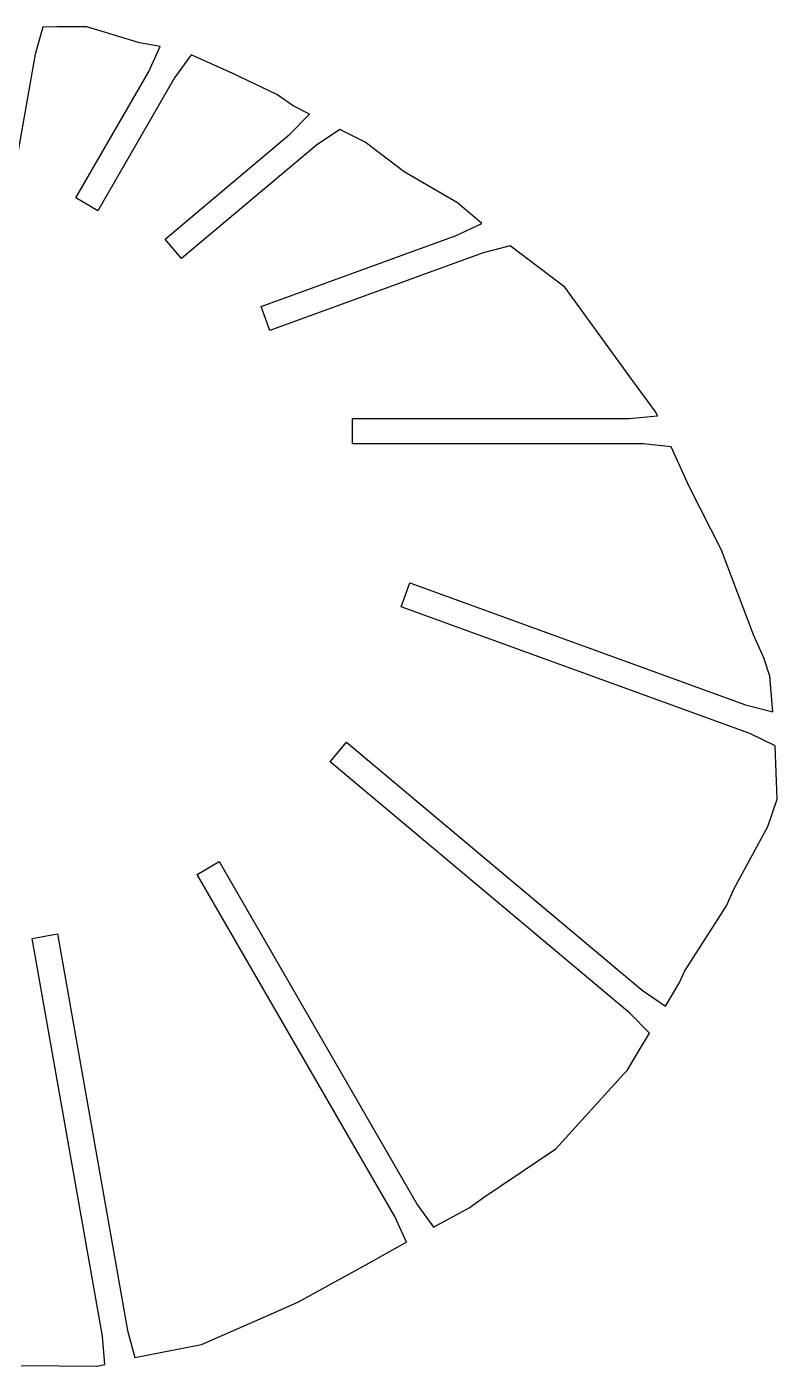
# Model space of a CAD drawing. Header units: inches. Extents: x -5 to 457, y 101 to 320.
# Drawn here: x 337.9 to 457.2, y 106 to 319.1 of the extents above; entities that cross this region are included whole.
import ezdxf

# ---------------------------------------------------------------- set-up
doc = ezdxf.new("R2010")
doc.units = ezdxf.units.IN
doc.header["$MEASUREMENT"] = 0
doc.layers.add('boundary', color=7, linetype='Continuous')

# ---------------------------------------------------------------- blocks, each defined once
blk = doc.blocks.new('block 139')
at = {"layer": 'boundary', "color": 5, "lineweight": 25, "true_color": 0x0000ff}
for points in [[(337.02, 106.15), (349.04, 106.04)], [(337.02, 106.15), (349.04, 106.04)], [(337.02, 106.15), (337.02, 106.15)], [(349.04, 106.04), (349.04, 106.04)]]:
    blk.add_lwpolyline(points, dxfattribs=at)
blk = doc.blocks.new('block 140')
at = {"layer": 'boundary', "color": 5, "lineweight": 25, "true_color": 0x0000ff}
for points in [[(349.04, 106.04), (350.29, 106.32)], [(349.04, 106.04), (350.29, 106.32)], [(349.04, 106.04), (349.04, 106.04)], [(350.29, 106.32), (350.29, 106.32)]]:
    blk.add_lwpolyline(points, dxfattribs=at)
blk = doc.blocks.new('block 141')
at = {"layer": 'boundary', "color": 5, "lineweight": 25, "true_color": 0x0000ff}
for points in [[(350.29, 106.32), (349.95, 110.79)], [(350.29, 106.32), (349.95, 110.79)], [(349.95, 110.79), (349.95, 110.79)], [(350.29, 106.32), (350.29, 106.32)]]:
    blk.add_lwpolyline(points, dxfattribs=at)
blk = doc.blocks.new('block 142')
at = {"layer": 'boundary', "color": 5, "lineweight": 25, "true_color": 0x0000ff}
for points in [[(349.95, 110.79), (338.78, 174.09)], [(349.95, 110.79), (338.78, 174.09)], [(338.78, 174.09), (338.78, 174.09)], [(349.95, 110.79), (349.95, 110.79)]]:
    blk.add_lwpolyline(points, dxfattribs=at)
blk = doc.blocks.new('block 143')
at = {"layer": 'boundary', "color": 5, "lineweight": 25, "true_color": 0x0000ff}
for points in [[(338.78, 174.09), (342.77, 174.8)], [(338.78, 174.09), (342.77, 174.8)], [(342.77, 174.8), (342.77, 174.8)], [(338.78, 174.09), (338.78, 174.09)]]:
    blk.add_lwpolyline(points, dxfattribs=at)
blk = doc.blocks.new('block 144')
at = {"layer": 'boundary', "color": 5, "lineweight": 25, "true_color": 0x0000ff}
for points in [[(342.77, 174.8), (353.9, 111.72)], [(342.77, 174.8), (353.9, 111.72)], [(342.77, 174.8), (342.77, 174.8)], [(353.9, 111.72), (353.9, 111.72)]]:
    blk.add_lwpolyline(points, dxfattribs=at)
blk = doc.blocks.new('block 145')
at = {"layer": 'boundary', "color": 5, "lineweight": 25, "true_color": 0x0000ff}
for points in [[(353.9, 111.72), (355.1, 107.4)], [(353.9, 111.72), (355.1, 107.4)], [(353.9, 111.72), (353.9, 111.72)], [(355.1, 107.4), (355.1, 107.4)]]:
    blk.add_lwpolyline(points, dxfattribs=at)
blk = doc.blocks.new('block 146')
at = {"layer": 'boundary', "color": 5, "lineweight": 25, "true_color": 0x0000ff}
for points in [[(355.1, 107.4), (365.7, 109.5)], [(355.1, 107.4), (365.7, 109.5)], [(365.7, 109.5), (365.7, 109.5)], [(355.1, 107.4), (355.1, 107.4)]]:
    blk.add_lwpolyline(points, dxfattribs=at)
blk = doc.blocks.new('block 147')
at = {"layer": 'boundary', "color": 5, "lineweight": 25, "true_color": 0x0000ff}
for points in [[(365.7, 109.5), (376.71, 114.3)], [(365.7, 109.5), (376.71, 114.3)], [(376.71, 114.3), (376.71, 114.3)], [(365.7, 109.5), (365.7, 109.5)]]:
    blk.add_lwpolyline(points, dxfattribs=at)
blk = doc.blocks.new('block 148')
at = {"layer": 'boundary', "color": 5, "lineweight": 25, "true_color": 0x0000ff}
for points in [[(376.71, 114.3), (381.12, 116.27)], [(376.71, 114.3), (381.12, 116.27)], [(381.12, 116.27), (381.12, 116.27)], [(376.71, 114.3), (376.71, 114.3)]]:
    blk.add_lwpolyline(points, dxfattribs=at)
blk = doc.blocks.new('block 149')
at = {"layer": 'boundary', "color": 5, "lineweight": 25, "true_color": 0x0000ff}
for points in [[(381.12, 116.27), (392.88, 122.77)], [(381.12, 116.27), (392.88, 122.77)], [(392.88, 122.77), (392.88, 122.77)], [(381.12, 116.27), (381.12, 116.27)]]:
    blk.add_lwpolyline(points, dxfattribs=at)
blk = doc.blocks.new('block 150')
at = {"layer": 'boundary', "color": 5, "lineweight": 25, "true_color": 0x0000ff}
for points in [[(392.88, 122.77), (394.85, 123.88)], [(392.88, 122.77), (394.85, 123.88)], [(394.85, 123.88), (394.85, 123.88)], [(392.88, 122.77), (392.88, 122.77)]]:
    blk.add_lwpolyline(points, dxfattribs=at)
blk = doc.blocks.new('block 151')
at = {"layer": 'boundary', "color": 5, "lineweight": 25, "true_color": 0x0000ff}
for points in [[(394.85, 123.88), (396.63, 124.85)], [(394.85, 123.88), (396.63, 124.85)], [(394.85, 123.88), (394.85, 123.88)], [(396.63, 124.85), (396.63, 124.85)]]:
    blk.add_lwpolyline(points, dxfattribs=at)
blk = doc.blocks.new('block 152')
at = {"layer": 'boundary', "color": 5, "lineweight": 25, "true_color": 0x0000ff}
for points in [[(396.63, 124.85), (398.25, 125.75)], [(396.63, 124.85), (398.25, 125.75)], [(398.25, 125.75), (398.25, 125.75)], [(396.63, 124.85), (396.63, 124.85)]]:
    blk.add_lwpolyline(points, dxfattribs=at)
blk = doc.blocks.new('block 153')
at = {"layer": 'boundary', "color": 5, "lineweight": 25, "true_color": 0x0000ff}
for points in [[(398.25, 125.75), (396.41, 129.83)], [(398.25, 125.75), (396.41, 129.83)], [(396.41, 129.83), (396.41, 129.83)], [(398.25, 125.75), (398.25, 125.75)]]:
    blk.add_lwpolyline(points, dxfattribs=at)
blk = doc.blocks.new('block 154')
at = {"layer": 'boundary', "color": 5, "lineweight": 25, "true_color": 0x0000ff}
for points in [[(396.41, 129.83), (364.98, 184.26)], [(396.41, 129.83), (364.98, 184.26)], [(364.98, 184.26), (364.98, 184.26)], [(396.41, 129.83), (396.41, 129.83)]]:
    blk.add_lwpolyline(points, dxfattribs=at)
blk = doc.blocks.new('block 155')
at = {"layer": 'boundary', "color": 5, "lineweight": 25, "true_color": 0x0000ff}
for points in [[(364.98, 184.26), (368.49, 186.29)], [(364.98, 184.26), (368.49, 186.29)], [(368.49, 186.29), (368.49, 186.29)], [(364.98, 184.26), (364.98, 184.26)]]:
    blk.add_lwpolyline(points, dxfattribs=at)
blk = doc.blocks.new('block 156')
at = {"layer": 'boundary', "color": 5, "lineweight": 25, "true_color": 0x0000ff}
for points in [[(368.49, 186.29), (399.96, 131.77)], [(368.49, 186.29), (399.96, 131.77)], [(368.49, 186.29), (368.49, 186.29)], [(399.96, 131.77), (399.96, 131.77)]]:
    blk.add_lwpolyline(points, dxfattribs=at)
blk = doc.blocks.new('block 157')
at = {"layer": 'boundary', "color": 5, "lineweight": 25, "true_color": 0x0000ff}
for points in [[(399.96, 131.77), (402.57, 128.13)], [(399.96, 131.77), (402.57, 128.13)], [(399.96, 131.77), (399.96, 131.77)], [(402.57, 128.13), (402.57, 128.13)]]:
    blk.add_lwpolyline(points, dxfattribs=at)
blk = doc.blocks.new('block 158')
at = {"layer": 'boundary', "color": 5, "lineweight": 25, "true_color": 0x0000ff}
for points in [[(402.57, 128.13), (408.21, 131.25)], [(402.57, 128.13), (408.21, 131.25)], [(408.21, 131.25), (408.21, 131.25)], [(402.57, 128.13), (402.57, 128.13)]]:
    blk.add_lwpolyline(points, dxfattribs=at)
blk = doc.blocks.new('block 159')
at = {"layer": 'boundary', "color": 5, "lineweight": 25, "true_color": 0x0000ff}
for points in [[(408.21, 131.25), (410.51, 132.85)], [(408.21, 131.25), (410.51, 132.85)], [(410.51, 132.85), (410.51, 132.85)], [(408.21, 131.25), (408.21, 131.25)]]:
    blk.add_lwpolyline(points, dxfattribs=at)
blk = doc.blocks.new('block 160')
at = {"layer": 'boundary', "color": 5, "lineweight": 25, "true_color": 0x0000ff}
for points in [[(410.51, 132.85), (422.01, 140.61)], [(410.51, 132.85), (422.01, 140.61)], [(422.01, 140.61), (422.01, 140.61)], [(410.51, 132.85), (410.51, 132.85)]]:
    blk.add_lwpolyline(points, dxfattribs=at)
blk = doc.blocks.new('block 161')
at = {"layer": 'boundary', "color": 5, "lineweight": 25, "true_color": 0x0000ff}
for points in [[(422.01, 140.61), (432.9, 152.58)], [(422.01, 140.61), (432.9, 152.58)], [(432.9, 152.58), (432.9, 152.58)], [(422.01, 140.61), (422.01, 140.61)]]:
    blk.add_lwpolyline(points, dxfattribs=at)
blk = doc.blocks.new('block 162')
at = {"layer": 'boundary', "color": 5, "lineweight": 25, "true_color": 0x0000ff}
for points in [[(432.9, 152.58), (433.35, 153.09)], [(432.9, 152.58), (433.35, 153.09)], [(432.9, 152.58), (432.9, 152.58)], [(433.35, 153.09), (433.35, 153.09)]]:
    blk.add_lwpolyline(points, dxfattribs=at)
blk = doc.blocks.new('block 163')
at = {"layer": 'boundary', "color": 5, "lineweight": 25, "true_color": 0x0000ff}
for points in [[(433.35, 153.09), (435.39, 156.45)], [(433.35, 153.09), (435.39, 156.45)], [(435.39, 156.45), (435.39, 156.45)], [(433.35, 153.09), (433.35, 153.09)]]:
    blk.add_lwpolyline(points, dxfattribs=at)
blk = doc.blocks.new('block 164')
at = {"layer": 'boundary', "color": 5, "lineweight": 25, "true_color": 0x0000ff}
for points in [[(435.39, 156.45), (436.9, 159)], [(435.39, 156.45), (436.9, 159)], [(436.9, 159), (436.9, 159)], [(435.39, 156.45), (435.39, 156.45)]]:
    blk.add_lwpolyline(points, dxfattribs=at)
blk = doc.blocks.new('block 165')
at = {"layer": 'boundary', "color": 5, "lineweight": 25, "true_color": 0x0000ff}
for points in [[(436.9, 159), (433.77, 162.2)], [(436.9, 159), (433.77, 162.2)], [(433.77, 162.2), (433.77, 162.2)], [(436.9, 159), (436.9, 159)]]:
    blk.add_lwpolyline(points, dxfattribs=at)
blk = doc.blocks.new('block 166')
at = {"layer": 'boundary', "color": 5, "lineweight": 25, "true_color": 0x0000ff}
for points in [[(433.77, 162.2), (386.13, 202.17)], [(433.77, 162.2), (386.13, 202.17)], [(386.13, 202.17), (386.13, 202.17)], [(433.77, 162.2), (433.77, 162.2)]]:
    blk.add_lwpolyline(points, dxfattribs=at)
blk = doc.blocks.new('block 167')
at = {"layer": 'boundary', "color": 5, "lineweight": 25, "true_color": 0x0000ff}
for points in [[(386.13, 202.17), (388.74, 205.27)], [(386.13, 202.17), (388.74, 205.27)], [(388.74, 205.27), (388.74, 205.27)], [(386.13, 202.17), (386.13, 202.17)]]:
    blk.add_lwpolyline(points, dxfattribs=at)
blk = doc.blocks.new('block 168')
at = {"layer": 'boundary', "color": 5, "lineweight": 25, "true_color": 0x0000ff}
for points in [[(388.74, 205.27), (435.74, 165.84)], [(388.74, 205.27), (435.74, 165.84)], [(388.74, 205.27), (388.74, 205.27)], [(435.74, 165.84), (435.74, 165.84)]]:
    blk.add_lwpolyline(points, dxfattribs=at)
blk = doc.blocks.new('block 169')
at = {"layer": 'boundary', "color": 5, "lineweight": 25, "true_color": 0x0000ff}
for points in [[(435.74, 165.84), (439.43, 163.31)], [(435.74, 165.84), (439.43, 163.31)], [(435.74, 165.84), (435.74, 165.84)], [(439.43, 163.31), (439.43, 163.31)]]:
    blk.add_lwpolyline(points, dxfattribs=at)
blk = doc.blocks.new('block 170')
at = {"layer": 'boundary', "color": 5, "lineweight": 25, "true_color": 0x0000ff}
for points in [[(439.43, 163.31), (441.6, 166.98)], [(439.43, 163.31), (441.6, 166.98)], [(441.6, 166.98), (441.6, 166.98)], [(439.43, 163.31), (439.43, 163.31)]]:
    blk.add_lwpolyline(points, dxfattribs=at)
blk = doc.blocks.new('block 171')
at = {"layer": 'boundary', "color": 5, "lineweight": 25, "true_color": 0x0000ff}
for points in [[(441.6, 166.98), (442.51, 168.9)], [(441.6, 166.98), (442.51, 168.9)], [(442.51, 168.9), (442.51, 168.9)], [(441.6, 166.98), (441.6, 166.98)]]:
    blk.add_lwpolyline(points, dxfattribs=at)
blk = doc.blocks.new('block 172')
at = {"layer": 'boundary', "color": 5, "lineweight": 25, "true_color": 0x0000ff}
for points in [[(442.51, 168.9), (449.16, 179.24)], [(442.51, 168.9), (449.16, 179.24)], [(449.16, 179.24), (449.16, 179.24)], [(442.51, 168.9), (442.51, 168.9)]]:
    blk.add_lwpolyline(points, dxfattribs=at)
blk = doc.blocks.new('block 173')
at = {"layer": 'boundary', "color": 5, "lineweight": 25, "true_color": 0x0000ff}
for points in [[(449.16, 179.24), (450.3, 181.89)], [(449.16, 179.24), (450.3, 181.89)], [(450.3, 181.89), (450.3, 181.89)], [(449.16, 179.24), (449.16, 179.24)]]:
    blk.add_lwpolyline(points, dxfattribs=at)
blk = doc.blocks.new('block 174')
at = {"layer": 'boundary', "color": 5, "lineweight": 25, "true_color": 0x0000ff}
for points in [[(450.3, 181.89), (455.72, 191.86)], [(450.3, 181.89), (455.72, 191.86)], [(455.72, 191.86), (455.72, 191.86)], [(450.3, 181.89), (450.3, 181.89)]]:
    blk.add_lwpolyline(points, dxfattribs=at)
blk = doc.blocks.new('block 175')
at = {"layer": 'boundary', "color": 5, "lineweight": 25, "true_color": 0x0000ff}
for points in [[(455.72, 191.86), (457.21, 196.24)], [(455.72, 191.86), (457.21, 196.24)], [(457.21, 196.24), (457.21, 196.24)], [(455.72, 191.86), (455.72, 191.86)]]:
    blk.add_lwpolyline(points, dxfattribs=at)
blk = doc.blocks.new('block 176')
at = {"layer": 'boundary', "color": 5, "lineweight": 25, "true_color": 0x0000ff}
for points in [[(457.21, 196.24), (456.88, 204.72)], [(457.21, 196.24), (456.88, 204.72)], [(456.88, 204.72), (456.88, 204.72)], [(457.21, 196.24), (457.21, 196.24)]]:
    blk.add_lwpolyline(points, dxfattribs=at)
blk = doc.blocks.new('block 177')
at = {"layer": 'boundary', "color": 5, "lineweight": 25, "true_color": 0x0000ff}
for points in [[(456.88, 204.72), (452.85, 206.65)], [(456.88, 204.72), (452.85, 206.65)], [(452.85, 206.65), (452.85, 206.65)], [(456.88, 204.72), (456.88, 204.72)]]:
    blk.add_lwpolyline(points, dxfattribs=at)
blk = doc.blocks.new('block 178')
at = {"layer": 'boundary', "color": 5, "lineweight": 25, "true_color": 0x0000ff}
for points in [[(452.85, 206.65), (397.42, 226.83)], [(452.85, 206.65), (397.42, 226.83)], [(397.42, 226.83), (397.42, 226.83)], [(452.85, 206.65), (452.85, 206.65)]]:
    blk.add_lwpolyline(points, dxfattribs=at)
blk = doc.blocks.new('block 179')
at = {"layer": 'boundary', "color": 5, "lineweight": 25, "true_color": 0x0000ff}
for points in [[(397.42, 226.83), (398.81, 230.63)], [(397.42, 226.83), (398.81, 230.63)], [(398.81, 230.63), (398.81, 230.63)], [(397.42, 226.83), (397.42, 226.83)]]:
    blk.add_lwpolyline(points, dxfattribs=at)
blk = doc.blocks.new('block 180')
at = {"layer": 'boundary', "color": 5, "lineweight": 25, "true_color": 0x0000ff}
for points in [[(398.81, 230.63), (452.16, 211.22)], [(398.81, 230.63), (452.16, 211.22)], [(398.81, 230.63), (398.81, 230.63)], [(452.16, 211.22), (452.16, 211.22)]]:
    blk.add_lwpolyline(points, dxfattribs=at)
blk = doc.blocks.new('block 181')
at = {"layer": 'boundary', "color": 5, "lineweight": 25, "true_color": 0x0000ff}
for points in [[(452.16, 211.22), (456.5, 210.11)], [(452.16, 211.22), (456.5, 210.11)], [(452.16, 211.22), (452.16, 211.22)], [(456.5, 210.11), (456.5, 210.11)]]:
    blk.add_lwpolyline(points, dxfattribs=at)
blk = doc.blocks.new('block 182')
at = {"layer": 'boundary', "color": 5, "lineweight": 25, "true_color": 0x0000ff}
for points in [[(456.5, 210.11), (456.05, 215.81)], [(456.5, 210.11), (456.05, 215.81)], [(456.05, 215.81), (456.05, 215.81)], [(456.5, 210.11), (456.5, 210.11)]]:
    blk.add_lwpolyline(points, dxfattribs=at)
blk = doc.blocks.new('block 183')
at = {"layer": 'boundary', "color": 5, "lineweight": 25, "true_color": 0x0000ff}
for points in [[(456.05, 215.81), (455.09, 218.71)], [(456.05, 215.81), (455.09, 218.71)], [(455.09, 218.71), (455.09, 218.71)], [(456.05, 215.81), (456.05, 215.81)]]:
    blk.add_lwpolyline(points, dxfattribs=at)
blk = doc.blocks.new('block 184')
at = {"layer": 'boundary', "color": 5, "lineweight": 25, "true_color": 0x0000ff}
for points in [[(455.09, 218.71), (453.45, 222.37)], [(455.09, 218.71), (453.45, 222.37)], [(453.45, 222.37), (453.45, 222.37)], [(455.09, 218.71), (455.09, 218.71)]]:
    blk.add_lwpolyline(points, dxfattribs=at)
blk = doc.blocks.new('block 185')
at = {"layer": 'boundary', "color": 5, "lineweight": 25, "true_color": 0x0000ff}
for points in [[(453.45, 222.37), (448.34, 235.84)], [(453.45, 222.37), (448.34, 235.84)], [(448.34, 235.84), (448.34, 235.84)], [(453.45, 222.37), (453.45, 222.37)]]:
    blk.add_lwpolyline(points, dxfattribs=at)
blk = doc.blocks.new('block 186')
at = {"layer": 'boundary', "color": 5, "lineweight": 25, "true_color": 0x0000ff}
for points in [[(448.34, 235.84), (443.22, 245.95)], [(448.34, 235.84), (443.22, 245.95)], [(443.22, 245.95), (443.22, 245.95)], [(448.34, 235.84), (448.34, 235.84)]]:
    blk.add_lwpolyline(points, dxfattribs=at)
blk = doc.blocks.new('block 187')
at = {"layer": 'boundary', "color": 5, "lineweight": 25, "true_color": 0x0000ff}
for points in [[(443.22, 245.95), (440.37, 252.29)], [(443.22, 245.95), (440.37, 252.29)], [(440.37, 252.29), (440.37, 252.29)], [(443.22, 245.95), (443.22, 245.95)]]:
    blk.add_lwpolyline(points, dxfattribs=at)
blk = doc.blocks.new('block 188')
at = {"layer": 'boundary', "color": 5, "lineweight": 25, "true_color": 0x0000ff}
for points in [[(440.37, 252.29), (435.92, 252.73)], [(440.37, 252.29), (435.92, 252.73)], [(435.92, 252.73), (435.92, 252.73)], [(440.37, 252.29), (440.37, 252.29)]]:
    blk.add_lwpolyline(points, dxfattribs=at)
blk = doc.blocks.new('block 189')
at = {"layer": 'boundary', "color": 5, "lineweight": 25, "true_color": 0x0000ff}
for points in [[(435.92, 252.73), (389.7, 252.73)], [(435.92, 252.73), (389.7, 252.73)], [(389.7, 252.73), (389.7, 252.73)], [(435.92, 252.73), (435.92, 252.73)]]:
    blk.add_lwpolyline(points, dxfattribs=at)
blk = doc.blocks.new('block 190')
at = {"layer": 'boundary', "color": 5, "lineweight": 25, "true_color": 0x0000ff}
for points in [[(389.7, 252.73), (389.7, 256.78)], [(389.7, 252.73), (389.7, 256.78)], [(389.7, 256.78), (389.7, 256.78)], [(389.7, 252.73), (389.7, 252.73)]]:
    blk.add_lwpolyline(points, dxfattribs=at)
blk = doc.blocks.new('block 191')
at = {"layer": 'boundary', "color": 5, "lineweight": 25, "true_color": 0x0000ff}
for points in [[(389.7, 256.78), (433.7, 256.78)], [(389.7, 256.78), (433.7, 256.78)], [(389.7, 256.78), (389.7, 256.78)], [(433.7, 256.78), (433.7, 256.78)]]:
    blk.add_lwpolyline(points, dxfattribs=at)
blk = doc.blocks.new('block 192')
at = {"layer": 'boundary', "color": 5, "lineweight": 25, "true_color": 0x0000ff}
for points in [[(433.7, 256.78), (438.16, 257.22)], [(433.7, 256.78), (438.16, 257.22)], [(433.7, 256.78), (433.7, 256.78)], [(438.16, 257.22), (438.16, 257.22)]]:
    blk.add_lwpolyline(points, dxfattribs=at)
blk = doc.blocks.new('block 193')
at = {"layer": 'boundary', "color": 5, "lineweight": 25, "true_color": 0x0000ff}
for points in [[(438.16, 257.22), (437.89, 257.8)], [(438.16, 257.22), (437.89, 257.8)], [(437.89, 257.8), (437.89, 257.8)], [(438.16, 257.22), (438.16, 257.22)]]:
    blk.add_lwpolyline(points, dxfattribs=at)
blk = doc.blocks.new('block 194')
at = {"layer": 'boundary', "color": 5, "lineweight": 25, "true_color": 0x0000ff}
for points in [[(437.89, 257.8), (433.95, 263.21)], [(437.89, 257.8), (433.95, 263.21)], [(433.95, 263.21), (433.95, 263.21)], [(437.89, 257.8), (437.89, 257.8)]]:
    blk.add_lwpolyline(points, dxfattribs=at)
blk = doc.blocks.new('block 195')
at = {"layer": 'boundary', "color": 5, "lineweight": 25, "true_color": 0x0000ff}
for points in [[(433.95, 263.21), (423.43, 277.64)], [(433.95, 263.21), (423.43, 277.64)], [(423.43, 277.64), (423.43, 277.64)], [(433.95, 263.21), (433.95, 263.21)]]:
    blk.add_lwpolyline(points, dxfattribs=at)
blk = doc.blocks.new('block 196')
at = {"layer": 'boundary', "color": 5, "lineweight": 25, "true_color": 0x0000ff}
for points in [[(423.43, 277.64), (414.78, 284.22)], [(423.43, 277.64), (414.78, 284.22)], [(414.78, 284.22), (414.78, 284.22)], [(423.43, 277.64), (423.43, 277.64)]]:
    blk.add_lwpolyline(points, dxfattribs=at)
blk = doc.blocks.new('block 197')
at = {"layer": 'boundary', "color": 5, "lineweight": 25, "true_color": 0x0000ff}
for points in [[(414.78, 284.22), (410.45, 283.11)], [(414.78, 284.22), (410.45, 283.11)], [(414.78, 284.22), (414.78, 284.22)], [(410.45, 283.11), (410.45, 283.11)]]:
    blk.add_lwpolyline(points, dxfattribs=at)
blk = doc.blocks.new('block 198')
at = {"layer": 'boundary', "color": 5, "lineweight": 25, "true_color": 0x0000ff}
for points in [[(410.45, 283.11), (376.53, 270.77)], [(410.45, 283.11), (376.53, 270.77)], [(410.45, 283.11), (410.45, 283.11)], [(376.53, 270.77), (376.53, 270.77)]]:
    blk.add_lwpolyline(points, dxfattribs=at)
blk = doc.blocks.new('block 199')
at = {"layer": 'boundary', "color": 5, "lineweight": 25, "true_color": 0x0000ff}
for points in [[(376.53, 270.77), (375.15, 274.57)], [(376.53, 270.77), (375.15, 274.57)], [(375.15, 274.57), (375.15, 274.57)], [(376.53, 270.77), (376.53, 270.77)]]:
    blk.add_lwpolyline(points, dxfattribs=at)
blk = doc.blocks.new('block 200')
at = {"layer": 'boundary', "color": 5, "lineweight": 25, "true_color": 0x0000ff}
for points in [[(375.15, 274.57), (406.19, 285.87)], [(375.15, 274.57), (406.19, 285.87)], [(406.19, 285.87), (406.19, 285.87)], [(375.15, 274.57), (375.15, 274.57)]]:
    blk.add_lwpolyline(points, dxfattribs=at)
blk = doc.blocks.new('block 201')
at = {"layer": 'boundary', "color": 5, "lineweight": 25, "true_color": 0x0000ff}
for points in [[(406.19, 285.87), (410.23, 287.81)], [(406.19, 285.87), (410.23, 287.81)], [(410.23, 287.81), (410.23, 287.81)], [(406.19, 285.87), (406.19, 285.87)]]:
    blk.add_lwpolyline(points, dxfattribs=at)
blk = doc.blocks.new('block 202')
at = {"layer": 'boundary', "color": 5, "lineweight": 25, "true_color": 0x0000ff}
for points in [[(410.23, 287.81), (406.38, 291.08)], [(410.23, 287.81), (406.38, 291.08)], [(406.38, 291.08), (406.38, 291.08)], [(410.23, 287.81), (410.23, 287.81)]]:
    blk.add_lwpolyline(points, dxfattribs=at)
blk = doc.blocks.new('block 203')
at = {"layer": 'boundary', "color": 5, "lineweight": 25, "true_color": 0x0000ff}
for points in [[(406.38, 291.08), (397.9, 296.01)], [(406.38, 291.08), (397.9, 296.01)], [(397.9, 296.01), (397.9, 296.01)], [(406.38, 291.08), (406.38, 291.08)]]:
    blk.add_lwpolyline(points, dxfattribs=at)
blk = doc.blocks.new('block 204')
at = {"layer": 'boundary', "color": 5, "lineweight": 25, "true_color": 0x0000ff}
for points in [[(397.9, 296.01), (391.72, 300.71)], [(397.9, 296.01), (391.72, 300.71)], [(391.72, 300.71), (391.72, 300.71)], [(397.9, 296.01), (397.9, 296.01)]]:
    blk.add_lwpolyline(points, dxfattribs=at)
blk = doc.blocks.new('block 205')
at = {"layer": 'boundary', "color": 5, "lineweight": 25, "true_color": 0x0000ff}
for points in [[(391.72, 300.71), (387.66, 302.75)], [(391.72, 300.71), (387.66, 302.75)], [(387.66, 302.75), (387.66, 302.75)], [(391.72, 300.71), (391.72, 300.71)]]:
    blk.add_lwpolyline(points, dxfattribs=at)
blk = doc.blocks.new('block 206')
at = {"layer": 'boundary', "color": 5, "lineweight": 25, "true_color": 0x0000ff}
for points in [[(387.66, 302.75), (383.96, 300.23)], [(387.66, 302.75), (383.96, 300.23)], [(387.66, 302.75), (387.66, 302.75)], [(383.96, 300.23), (383.96, 300.23)]]:
    blk.add_lwpolyline(points, dxfattribs=at)
blk = doc.blocks.new('block 207')
at = {"layer": 'boundary', "color": 5, "lineweight": 25, "true_color": 0x0000ff}
for points in [[(383.96, 300.23), (362.49, 282.21)], [(383.96, 300.23), (362.49, 282.21)], [(383.96, 300.23), (383.96, 300.23)], [(362.49, 282.21), (362.49, 282.21)]]:
    blk.add_lwpolyline(points, dxfattribs=at)
blk = doc.blocks.new('block 208')
at = {"layer": 'boundary', "color": 5, "lineweight": 25, "true_color": 0x0000ff}
for points in [[(362.49, 282.21), (359.88, 285.31)], [(362.49, 282.21), (359.88, 285.31)], [(359.88, 285.31), (359.88, 285.31)], [(362.49, 282.21), (362.49, 282.21)]]:
    blk.add_lwpolyline(points, dxfattribs=at)
blk = doc.blocks.new('block 209')
at = {"layer": 'boundary', "color": 5, "lineweight": 25, "true_color": 0x0000ff}
for points in [[(359.88, 285.31), (379.73, 301.97)], [(359.88, 285.31), (379.73, 301.97)], [(379.73, 301.97), (379.73, 301.97)], [(359.88, 285.31), (359.88, 285.31)]]:
    blk.add_lwpolyline(points, dxfattribs=at)
blk = doc.blocks.new('block 210')
at = {"layer": 'boundary', "color": 5, "lineweight": 25, "true_color": 0x0000ff}
for points in [[(379.73, 301.97), (382.86, 305.17)], [(379.73, 301.97), (382.86, 305.17)], [(382.86, 305.17), (382.86, 305.17)], [(379.73, 301.97), (379.73, 301.97)]]:
    blk.add_lwpolyline(points, dxfattribs=at)
blk = doc.blocks.new('block 211')
at = {"layer": 'boundary', "color": 5, "lineweight": 25, "true_color": 0x0000ff}
for points in [[(382.86, 305.17), (380.24, 306.49)], [(382.86, 305.17), (380.24, 306.49)], [(380.24, 306.49), (380.24, 306.49)], [(382.86, 305.17), (382.86, 305.17)]]:
    blk.add_lwpolyline(points, dxfattribs=at)
blk = doc.blocks.new('block 212')
at = {"layer": 'boundary', "color": 5, "lineweight": 25, "true_color": 0x0000ff}
for points in [[(380.24, 306.49), (377.68, 308.3)], [(380.24, 306.49), (377.68, 308.3)], [(377.68, 308.3), (377.68, 308.3)], [(380.24, 306.49), (380.24, 306.49)]]:
    blk.add_lwpolyline(points, dxfattribs=at)
blk = doc.blocks.new('block 213')
at = {"layer": 'boundary', "color": 5, "lineweight": 25, "true_color": 0x0000ff}
for points in [[(377.68, 308.3), (370.66, 311.62)], [(377.68, 308.3), (370.66, 311.62)], [(370.66, 311.62), (370.66, 311.62)], [(377.68, 308.3), (377.68, 308.3)]]:
    blk.add_lwpolyline(points, dxfattribs=at)
blk = doc.blocks.new('block 214')
at = {"layer": 'boundary', "color": 5, "lineweight": 25, "true_color": 0x0000ff}
for points in [[(370.66, 311.62), (364.02, 314.61)], [(370.66, 311.62), (364.02, 314.61)], [(364.02, 314.61), (364.02, 314.61)], [(370.66, 311.62), (370.66, 311.62)]]:
    blk.add_lwpolyline(points, dxfattribs=at)
blk = doc.blocks.new('block 215')
at = {"layer": 'boundary', "color": 5, "lineweight": 25, "true_color": 0x0000ff}
for points in [[(364.02, 314.61), (361.41, 310.97)], [(364.02, 314.61), (361.41, 310.97)], [(364.02, 314.61), (364.02, 314.61)], [(361.41, 310.97), (361.41, 310.97)]]:
    blk.add_lwpolyline(points, dxfattribs=at)
blk = doc.blocks.new('block 216')
at = {"layer": 'boundary', "color": 5, "lineweight": 25, "true_color": 0x0000ff}
for points in [[(361.41, 310.97), (349.2, 289.82)], [(361.41, 310.97), (349.2, 289.82)], [(361.41, 310.97), (361.41, 310.97)], [(349.2, 289.82), (349.2, 289.82)]]:
    blk.add_lwpolyline(points, dxfattribs=at)
blk = doc.blocks.new('block 217')
at = {"layer": 'boundary', "color": 5, "lineweight": 25, "true_color": 0x0000ff}
for points in [[(349.2, 289.82), (345.7, 291.85)], [(349.2, 289.82), (345.7, 291.85)], [(345.7, 291.85), (345.7, 291.85)], [(349.2, 289.82), (349.2, 289.82)]]:
    blk.add_lwpolyline(points, dxfattribs=at)
blk = doc.blocks.new('block 218')
at = {"layer": 'boundary', "color": 5, "lineweight": 25, "true_color": 0x0000ff}
for points in [[(345.7, 291.85), (357.26, 311.88)], [(345.7, 291.85), (357.26, 311.88)], [(357.26, 311.88), (357.26, 311.88)], [(345.7, 291.85), (345.7, 291.85)]]:
    blk.add_lwpolyline(points, dxfattribs=at)
blk = doc.blocks.new('block 219')
at = {"layer": 'boundary', "color": 5, "lineweight": 25, "true_color": 0x0000ff}
for points in [[(357.26, 311.88), (359.11, 315.96)], [(357.26, 311.88), (359.11, 315.96)], [(359.11, 315.96), (359.11, 315.96)], [(357.26, 311.88), (357.26, 311.88)]]:
    blk.add_lwpolyline(points, dxfattribs=at)
blk = doc.blocks.new('block 220')
at = {"layer": 'boundary', "color": 5, "lineweight": 25, "true_color": 0x0000ff}
for points in [[(359.11, 315.96), (355.83, 316.5)], [(359.11, 315.96), (355.83, 316.5)], [(355.83, 316.5), (355.83, 316.5)], [(359.11, 315.96), (359.11, 315.96)]]:
    blk.add_lwpolyline(points, dxfattribs=at)
blk = doc.blocks.new('block 221')
at = {"layer": 'boundary', "color": 5, "lineweight": 25, "true_color": 0x0000ff}
for points in [[(355.83, 316.5), (347.47, 319.07)], [(355.83, 316.5), (347.47, 319.07)], [(347.47, 319.07), (347.47, 319.07)], [(355.83, 316.5), (355.83, 316.5)]]:
    blk.add_lwpolyline(points, dxfattribs=at)
blk = doc.blocks.new('block 222')
at = {"layer": 'boundary', "color": 5, "lineweight": 25, "true_color": 0x0000ff}
for points in [[(347.47, 319.07), (342.71, 319.07)], [(347.47, 319.07), (342.71, 319.07)], [(342.71, 319.07), (342.71, 319.07)], [(347.47, 319.07), (347.47, 319.07)]]:
    blk.add_lwpolyline(points, dxfattribs=at)
blk = doc.blocks.new('block 223')
at = {"layer": 'boundary', "color": 5, "lineweight": 25, "true_color": 0x0000ff}
for points in [[(342.71, 319.07), (340.45, 319.02)], [(342.71, 319.07), (340.45, 319.02)], [(340.45, 319.02), (340.45, 319.02)], [(342.71, 319.07), (342.71, 319.07)]]:
    blk.add_lwpolyline(points, dxfattribs=at)
blk = doc.blocks.new('block 224')
at = {"layer": 'boundary', "color": 5, "lineweight": 25, "true_color": 0x0000ff}
for points in [[(340.45, 319.02), (339.25, 314.71)], [(340.45, 319.02), (339.25, 314.71)], [(340.45, 319.02), (340.45, 319.02)], [(339.25, 314.71), (339.25, 314.71)]]:
    blk.add_lwpolyline(points, dxfattribs=at)
blk = doc.blocks.new('block 225')
at = {"layer": 'boundary', "color": 5, "lineweight": 25, "true_color": 0x0000ff}
for points in [[(339.25, 314.71), (335.42, 293.02)], [(339.25, 314.71), (335.42, 293.02)], [(339.25, 314.71), (339.25, 314.71)], [(335.42, 293.02), (335.42, 293.02)]]:
    blk.add_lwpolyline(points, dxfattribs=at)

msp = doc.modelspace()

# ---------------------------------------------------------------- block references
at = {"layer": 'boundary'}
for name in ['block 224', 'block 223', 'block 222', 'block 221', 'block 220', 'block 219', 'block 225', 'block 215', 'block 214', 'block 218', 'block 213', 'block 216', 'block 212', 'block 210', 'block 211', 'block 206', 'block 205', 'block 209', 'block 204', 'block 207', 'block 203', 'block 217', 'block 202', 'block 201', 'block 200', 'block 208', 'block 197', 'block 196', 'block 198', 'block 195', 'block 199', 'block 194', 'block 193', 'block 190', 'block 191', 'block 192', 'block 189', 'block 188', 'block 187', 'block 186', 'block 185', 'block 179', 'block 180', 'block 178', 'block 184', 'block 183', 'block 182', 'block 181', 'block 177', 'block 167', 'block 168', 'block 176', 'block 166', 'block 175', 'block 174', 'block 155', 'block 156', 'block 154', 'block 173', 'block 172', 'block 143', 'block 144', 'block 142', 'block 171', 'block 170', 'block 169', 'block 165', 'block 164', 'block 163', 'block 161', 'block 162', 'block 160', 'block 159', 'block 157', 'block 158', 'block 153', 'block 152', 'block 150', 'block 151', 'block 149', 'block 148', 'block 147', 'block 141', 'block 145', 'block 146', 'block 139', 'block 140']:
    msp.add_blockref(name, (0, 0), dxfattribs=at)

doc.saveas('drawing.dxf')
